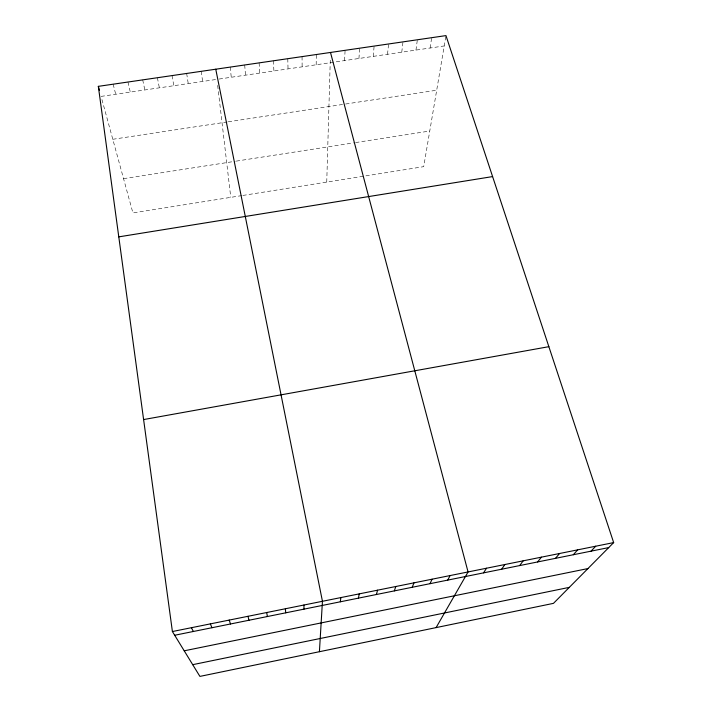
<?xml version="1.0" encoding="UTF-8"?>
<svg xmlns="http://www.w3.org/2000/svg" width="712" height="712" viewBox="0 0 712 712"><rect width="100%" height="100%" fill="white"/><g stroke="black" fill="none" stroke-linecap="round" stroke-linejoin="round"><path stroke-width="0.53" stroke-dasharray="3.56 2.67" d="M316.181 64.765L316.297 54.53M326.746 182.085L330.315 58.606M344.599 60.591L345.08 50.329M358.946 58.482L359.622 48.211M373.266 56.373L374.112 46.093M387.533 54.281L388.574 43.984M401.764 52.181L402.983 41.874M415.959 50.098L417.357 39.774M430.101 48.016L431.677 37.683M445.792 36.632L423.711 166.661L365.354 175.944M241.858 195.595L132.913 212.924L101.353 97.402M242.872 195.435L363.334 176.265M123.55 178.659L235.2 161.295M236.259 161.126L353.464 142.898M355.6 142.569L429.763 131.026M112.799 139.285L227.226 121.957M228.258 121.796L342.534 104.486M345.658 104.014L436.687 90.228M101.077 96.396L215.932 79.513M219.154 79.041L444.208 45.942M113.164 84.194L115.709 94.251M127.955 82.031L130.305 92.106M142.694 79.877L144.847 89.961M157.397 77.733L159.355 87.834M172.055 75.597L173.817 85.707M186.669 73.461L188.235 83.58M201.238 71.334L202.617 81.471M217.667 85.413L230.768 197.358M230.252 67.097L231.249 77.261M244.697 64.988L245.507 75.16M259.106 62.887L259.729 73.069M273.461 60.787L273.897 70.986M287.782 58.696L288.031 68.904M302.057 56.613L302.128 66.839"/><path stroke-width="1.07" d="M319.412 651.711L322.447 601.293L215.763 69.215M340.327 601.8L340.888 597.582M358.403 598.151L359.257 593.879M376.399 594.511L377.565 590.186M394.341 590.889L395.801 586.51M412.212 587.284L413.966 582.852M430.012 583.68L432.068 579.203M447.75 580.102L450.1 575.563M436.1 627.601L468.06 571.95L330.493 52.457M483.573 572.866L486.51 568.229M501.649 569.217L504.879 564.527M519.662 565.577L523.178 560.833M537.604 561.955L541.414 557.158M555.485 558.341L559.579 553.5M573.293 554.746L577.672 549.851M591.04 551.159L595.704 546.22M613.664 542.597L553.464 603.358L199.903 676.4L172.402 631.535L98.336 86.357L445.97 35.6L613.664 542.597L172.402 631.535M192.712 664.67L569.315 587.364M184.221 650.812L587.925 568.568M174.68 635.255L608.716 547.59M143.601 419.564L548.863 346.673M118.779 236.865L492.597 176.585M191.403 627.708L193.361 631.482M210.334 623.89L211.971 627.717M229.202 620.09L230.51 623.979M98.336 86.357L99.431 90.371M247.99 616.298L248.986 620.25M266.706 612.525L267.392 616.53M285.361 608.769L285.726 612.827M303.935 605.022L303.997 609.134"/></g></svg>
